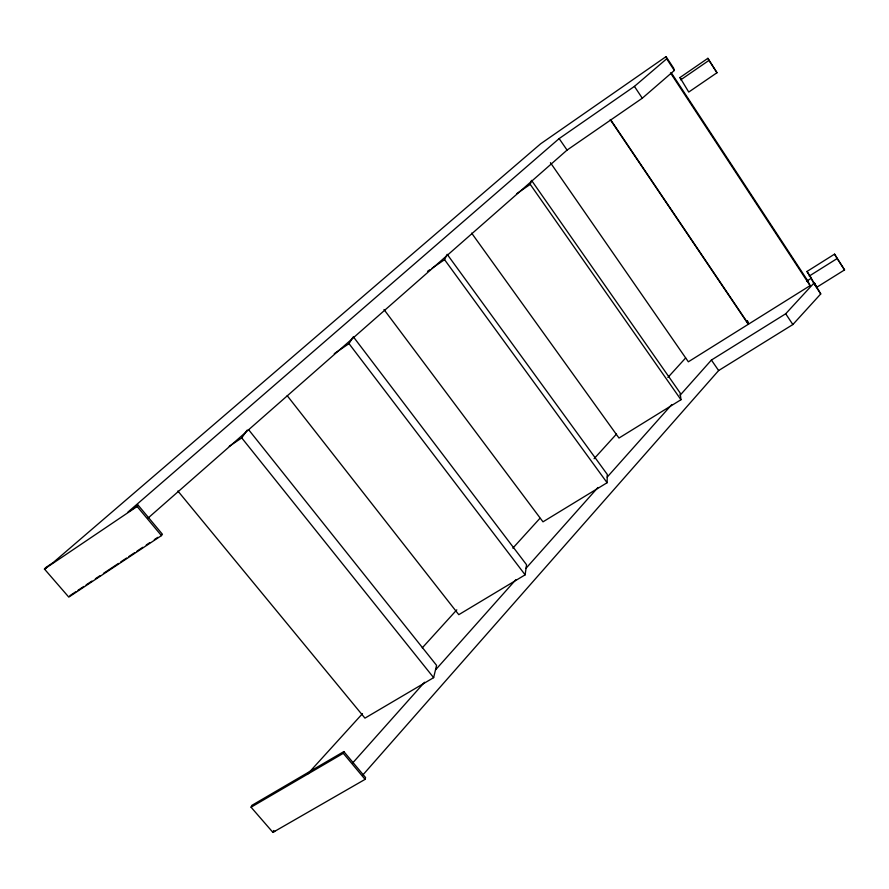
<?xml version="1.0" encoding="UTF-8"?>
<svg xmlns="http://www.w3.org/2000/svg" width="889" height="889" viewBox="0 0 889 889"><rect width="100%" height="100%" fill="white"/><g stroke="black" fill="none" stroke-linecap="round" stroke-linejoin="round"><path stroke-width="1.33" d="M383.981 309.528L542.99 521.832L607.098 482.727L607.287 474.448L447.167 254.298L444.567 259.666L432.076 268.222M287.203 395.672L458.791 614.677L525.132 574.839L526.544 564.737L353.244 336.653M177.867 490.995L364.957 718.134L433.632 677.651L436.577 665.361L248.876 430.02M365.079 779.364L365.59 777.586L343.854 751.583L251.798 805.412L251.065 807.212L272.912 832.382L365.079 779.364L343.298 753.316L343.854 751.583M516.576 193.791L530.244 184.379L531.511 180.345L680.152 392.96L680.963 399.728L618.988 438.044L471.637 233.118M272.912 832.382L273.601 830.537M334.264 353.666L349.01 343.643L352.544 337.82M229.262 446.322L241.741 437.91L247.231 430.054M161.442 535.623L162.42 534.256L138.162 505.196L127.894 512.131L559.148 138.584L634.424 86.389L666.694 58.807L666.061 56.618L540.679 143.774L53.24 562.515L45.65 567.638L44.45 569.038L68.786 597.108L161.442 535.623L137.128 506.497L138.162 505.196M362.723 775.119L718.634 370.546L792.866 324.541L820.736 293.937L814.013 282.502M352.6 763.051L424.542 682.252M435.61 669.817L515.864 579.684M526.01 568.293L597.953 487.483M607.176 477.126L671.751 404.606M680.052 395.283L711.411 360.056L785.698 313.773L813.768 283.291L811.257 278.29L806.59 281.224M307.383 774.308L362.479 713.656M422.253 647.87L456.813 609.832M512.842 548.146L539.923 518.343M594.096 458.713L616.51 434.043M667.872 377.503L685.619 357.978M147.652 518.431L567.06 150.097L642.291 98.212L674.34 70.475L673.606 68.131L666.061 56.618M679.974 77.543L707.888 58.318L716.99 72.731L688.742 92.056L679.974 77.543L681.407 79.743M680.73 79.843L709 60.385L707.888 58.318M427.531 271.323L429.798 269.767M44.45 569.038L137.128 506.497M44.528 569.127L46.517 567.782M69.931 595.652L75.709 591.807M78.021 590.274L83.799 586.44M86.111 584.906L91.9 581.073M95.367 578.772L99.99 575.694M103.457 573.394L118.481 563.415M120.793 561.881L126.582 558.048M128.894 556.514L134.672 552.68M136.984 551.147L142.762 547.302M146.229 545.001L149.696 542.701M154.319 539.634L157.798 537.334M806.99 271.478L834.549 254.143L844.55 269.912L816.658 287.325L806.99 271.478L811.368 278.168M809.268 276.046L837.182 258.521L834.549 254.143M747.327 320.996L748.316 324.285L688.353 361.801L550.435 162.698M610.487 119.515L748.527 324.152L810.09 285.647L807.623 280.602L671.362 72.898M251.065 807.212L343.298 753.316M272.845 832.304L274.834 831.159M241.741 437.91L433.632 677.651M349.01 343.643L525.132 574.839M444.567 259.666L607.098 482.727M530.244 184.379L680.963 399.728M559.148 138.584L567.06 150.097M711.411 360.056L718.634 370.546M610.276 119.659L748.316 324.285M785.698 313.773L792.866 324.541M634.424 86.389L642.291 98.212M813.768 283.291L820.736 293.937M670.517 72.965L810.09 285.647M666.694 58.807L674.34 70.475M709 60.385L716.99 72.731M837.182 258.521L844.55 269.912M814.291 282.624L816.069 286.147M747.538 320.873L748.527 324.152"/></g></svg>
